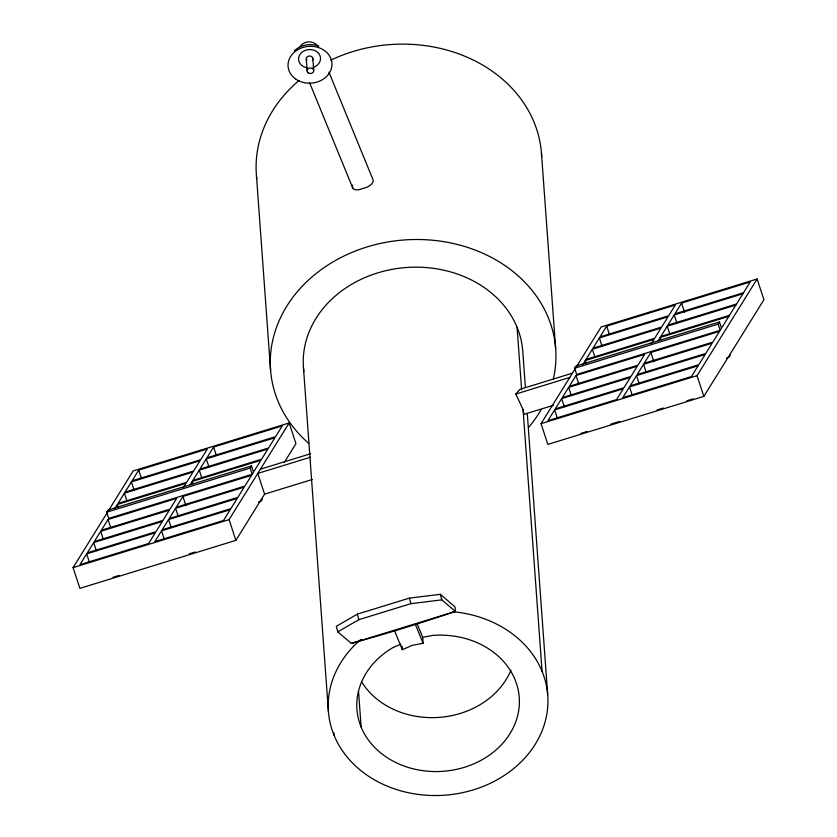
<?xml version="1.0" encoding="UTF-8"?>
<svg xmlns="http://www.w3.org/2000/svg" width="837" height="837" viewBox="0 0 837 837"><rect width="100%" height="100%" fill="white"/><g stroke="black" fill="none" stroke-linecap="round" stroke-linejoin="round"><path stroke-width="1.26" d="M106.665 512.202L107.983 510.068L251.498 465.916L253.538 472.141L252.209 474.276L108.705 518.417L106.665 512.202L250.169 468.05L251.498 465.916M312.243 479.496L264.586 494.154L235.867 540.367L79.881 588.359L73.081 567.622L107.22 512.683M108.59 510.486L133.167 470.928L289.152 422.947L295.953 443.683L284.329 462.39M86.671 553.874L79.986 564.63L148.62 543.516L155.305 532.761L86.671 553.874L89.308 561.941M93.681 542.596L87.33 552.818L155.964 531.694L162.315 521.482L93.681 542.596L96.328 550.662M100.691 531.307L94.34 541.529L162.974 520.415L169.325 510.193L100.691 531.307L103.338 539.373M108.036 519.484L101.361 530.239L169.995 509.126L176.67 498.371L108.036 519.484L110.683 527.551M114.7 508.77L117.368 504.47L186.002 483.357L183.334 487.657M124.389 493.181L118.038 503.403L186.672 482.29L193.023 472.068L124.389 493.181L127.025 501.248M131.399 481.892L125.048 492.114L193.682 471.001L200.033 460.779L131.399 481.892L134.035 489.959M138.743 470.08L132.058 480.836L200.692 459.712L207.377 448.967L138.743 470.08L141.38 478.147M161.541 530.846L154.866 541.602L223.5 520.488L230.175 509.733L161.541 530.846L164.188 538.913M168.551 519.557L162.211 529.779L230.845 508.666L237.195 498.444L168.551 519.557L171.198 527.624M175.571 508.279L169.22 518.49L237.854 497.377L244.205 487.155L175.571 508.279L178.208 516.335M182.916 496.456L176.23 507.212L244.864 486.098L251.55 475.343L182.916 496.456L185.929 505.674M190.24 484.665L192.248 481.432L260.882 460.319L254.197 471.074M199.258 470.153L192.908 480.365L261.542 459.251L267.892 449.04L199.258 470.153L201.905 478.209M206.268 458.864L199.917 469.086L268.562 447.973L274.902 437.751L206.268 458.864L208.915 466.931M213.613 447.042L206.938 457.797L275.572 436.684L282.247 425.928L213.613 447.042L216.26 455.108M73.081 567.622L229.076 519.631L289.152 422.947M262.368 499.103L261.05 501.237L258.549 502.001M574.632 368.238L575.95 366.104L719.464 321.963L721.504 328.188L720.176 330.312L576.672 374.463L574.632 368.238L718.136 324.097L719.464 321.963M576.515 366.585L601.133 326.974L757.119 278.983L763.919 299.73L703.833 396.414L547.848 444.395L541.047 423.658L575.155 368.782M554.638 409.921L547.953 420.676L616.587 399.563L623.272 388.807L554.638 409.921L557.275 417.987M561.648 398.632L555.297 408.854L623.931 387.74L630.282 377.518L561.648 398.632L564.295 406.698M568.658 387.353L562.307 397.565L630.941 376.451L637.292 366.24L568.658 387.353L571.305 395.409M576.002 375.531L569.327 386.286L637.961 365.173L644.636 354.417L576.002 375.531L578.649 383.597M582.667 364.817L592.355 349.228L660.989 328.114L654.639 338.326L586.005 359.45M599.365 337.939L593.014 348.161L661.648 327.047L667.999 316.825L599.365 337.939L602.002 346.005M606.71 326.116L600.024 336.872L668.658 315.758L675.344 305.003L606.71 326.116L609.346 334.183M651.301 343.693L653.969 339.393L585.335 360.506L586.475 363.969M629.508 386.882L622.833 397.638L691.467 376.524L698.142 365.769L629.508 386.882L632.155 394.949M636.518 375.604L630.167 385.826L698.811 364.712L705.162 354.49L636.518 375.604L639.165 383.67M643.538 364.315L637.187 374.537L705.821 353.423L712.172 343.201L643.538 364.315L646.174 372.381M650.883 352.492L644.197 363.248L712.831 342.134L719.517 331.379L650.883 352.492L653.896 361.71M658.206 340.701L660.215 337.478L728.849 316.365M735.859 305.076L667.225 326.189L660.874 336.411L729.508 315.298M742.869 293.787L674.235 314.911L667.884 325.122L736.518 304.009M722.164 327.121L750.214 281.975L681.58 303.088L674.904 313.844L743.538 292.73M541.047 423.658L697.043 375.677L757.119 278.983M730.335 355.139L729.017 357.273L726.516 358.048M553.341 405.328L524.014 414.346L523.073 409.617L515.833 394.039L519.871 389.351L572.414 373.187M300.106 46.495C304.072 40.511 313.519 40.333 317.809 46.045M294.352 50.764C300.807 44.727 310.6 43.085 318.824 46.129M357.389 614.117L336.307 626.306L337.813 631.851L351.383 643.412C386.495 633.682 420.865 623.126 455.37 611.428L455.046 606.888L440.304 594.312L409.387 598.12L357.389 614.117L358.895 619.662L337.813 631.851M400.766 644.208L392.815 647.681A81.367 68.142 -4.2 0 0 390.084 759.441A81.367 68.142 -4.2 0 0 516.167 720.657A81.367 68.142 -4.2 0 0 432.645 635.419L422.695 637.313L417.36 624.297M394.572 630.774L402.335 649.7L412.264 645.358L423.135 643.297L422.695 637.313M260.443 469.159L310.537 453.748M310.496 457.211L257.786 473.418L264.586 494.154M515.833 394.039L569.767 377.445M112.985 577.31L119.231 575.385M189.11 553.895L195.345 551.97M580.951 433.346L587.197 431.432M610.905 424.139L619.642 421.45M657.076 409.931L663.312 408.017M687.031 400.724L693.266 398.799M358.895 619.662L410.894 603.665L441.81 599.857L455.37 611.428L351.383 643.412M328.91 72.118L372.706 178.919A10.944 5.922 -13.5 0 1 370.32 185.239A11.143 6.026 -13.5 0 1 362.756 188.451A11.143 5.608 -30.9 0 1 355.61 189.769A10.944 5.514 -30.9 0 1 352.618 185.103M309.533 82.601L352.848 188.199M415.372 624.371L423.135 643.297M718.136 324.097L720.176 330.312M681.58 303.088L684.603 312.306M697.043 375.677L703.833 396.414M674.235 314.911L676.882 322.967M667.225 326.189L669.872 334.256M660.215 337.478L660.968 339.78M592.355 349.228L594.992 357.294M250.169 468.05L252.209 474.276M229.076 519.631L235.867 540.367M192.248 481.432L193.002 483.744M117.368 504.47L118.509 507.923M440.304 594.312L441.81 599.857M409.387 598.12L410.894 603.665M541.445 152.909L555.622 348.276M525.385 387.322L522.738 350.839A109.961 92.091 -4.2 0 0 403.518 267.756A109.961 92.091 -4.2 0 0 303.873 371.638M527.268 413.384L547.701 694.836M517.099 327.372L521.629 389.843M523.073 409.617L542.062 671.358M402.074 646.101L402.335 649.7M312.86 58.506L313.729 70.486M358.508 691.069L361.124 727.029M306.279 59.008L307.148 70.999M333.89 732.741L334.078 735.346M303.475 367.882L328.449 711.879M270.592 370.435L256.415 175.069A142.949 119.712 -4.2 0 1 298.987 80.551M452.943 611.721A109.961 92.091 -4.2 0 1 541.1 733.149A109.961 92.091 -4.2 0 1 378.418 782.03A109.961 92.091 -4.2 0 1 360.988 639.353M307.441 67.849A10.996 9.207 -4.2 0 1 300.169 54.196A10.996 9.207 -4.2 0 1 318.123 52.794A10.996 9.207 -4.2 0 1 313.111 67.399M306.834 60.358A3.296 2.762 -4.2 0 1 309.345 56.006A3.296 2.762 -4.2 0 1 312.525 59.908M510.957 670.155A81.367 68.142 -4.2 0 1 439.592 717.351A81.367 68.142 -4.2 0 1 361.605 681.768M256.792 178.94A142.949 119.712 -4.2 0 1 256.52 176.356M330.803 60.149A142.949 119.712 -4.2 0 1 541.675 156.791M541.298 409.429A142.949 119.712 -4.2 0 1 528.681 427.268M308.759 443.432A142.949 119.712 -4.2 0 1 373.857 245.011A142.949 119.712 -4.2 0 1 553.236 379.548M295.534 78.94A21.992 18.414 -4.2 0 0 331.557 67.86A21.992 18.414 -4.2 0 0 302.91 47.458A21.992 18.414 -4.2 0 0 295.534 78.94M308.267 72.871A3.296 2.762 -4.2 0 0 313.676 71.208A3.296 2.762 -4.2 0 0 309.376 68.153A3.296 2.762 -4.2 0 0 308.267 72.871"/></g></svg>
